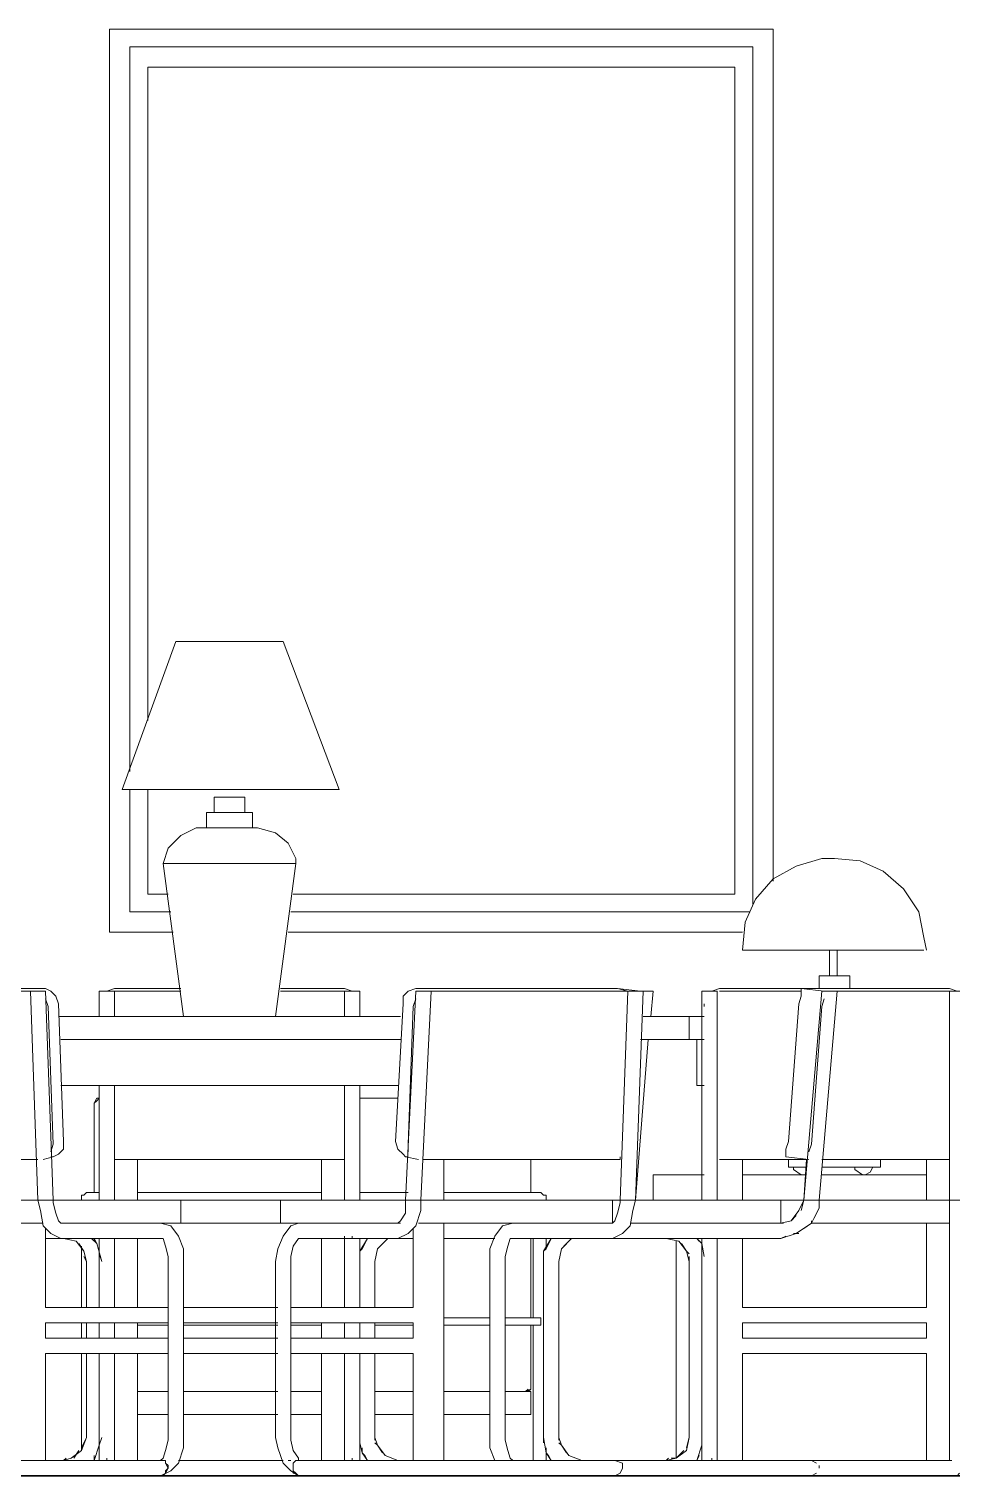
# Model space of a CAD drawing. Header units: millimetres. Extents: x -6983 to 114033, y -5968 to 36007.
# Drawn here: x 83245 to 84775, y 2094 to 4502 of the extents above; entities that cross this region are included whole.
import ezdxf

# ---------------------------------------------------------------- set-up
doc = ezdxf.new("R2010")
doc.units = ezdxf.units.MM
doc.layers.add('PDF _Геометрия', color=7, linetype='Continuous')

msp = doc.modelspace()

# ---------------------------------------------------------------- linework, layer by layer
at = {"layer": 'PDF _Геометрия', "lineweight": 18}
for points in [[(83484.2, 3003.8), (83378.4, 3003.8), (83378.4, 4502.4), (84479.1, 4502.4), (84479.1, 3088.4)], [(84428.3, 3003.8), (83674.7, 3003.8)]]:
    msp.add_lwpolyline(points, dxfattribs=at)
at = {"layer": 'PDF _Геометрия', "lineweight": 9}
for points in [[(84479.1, 3088.4), (84479.1, 4502.4), (83378.4, 4502.4), (83378.4, 3003.8), (83484.2, 3003.8)], [(83412.3, 3270.5), (83412.3, 4472.7), (84445.2, 4472.7), (84445.2, 3050.3)], [(83480, 3037.6), (83412.3, 3037.6), (83412.3, 3240.8)], [(84441, 3037.6), (83679, 3037.6)], [(83674.7, 3003.8), (84428.3, 3003.8)]]:
    msp.add_lwpolyline(points, dxfattribs=at)
for points in [[(83441.9, 4438.9), (84415.6, 4438.9), (83441.9, 4438.9), (83441.9, 3355.1)], [(83683.2, 3067.3), (84415.6, 3067.3), (84415.6, 4438.9), (84415.6, 3067.3)], [(83441.9, 3240.8), (83441.9, 3067.3), (83475.8, 3067.3), (83441.9, 3067.3)]]:
    msp.add_lwpolyline(points, close=True, dxfattribs=at)
at = {"layer": 'PDF _Геометрия', "color": 253, "lineweight": 9, "true_color": 0xababab}
for points in [[(83399.6, 3240.8), (83408, 3240.8), (83425, 3240.8), (83450.4, 3240.8), (83488.5, 3240.8), (83530.8, 3240.8), (83577.4, 3240.8), (83623.9, 3240.8), (83666.3, 3240.8), (83704.4, 3240.8), (83734, 3240.8), (83750.9, 3240.8), (83759.4, 3240.8), (83666.3, 3486.4), (83657.8, 3486.4), (83666.3, 3486.4)], [(83488.5, 3486.4), (83492.7, 3486.4), (83488.5, 3486.4), (83399.6, 3240.8), (83408, 3240.8), (83425, 3240.8), (83450.4, 3240.8), (83488.5, 3240.8), (83530.8, 3240.8), (83577.4, 3240.8), (83623.9, 3240.8), (83666.3, 3240.8)], [(83666.3, 3486.4), (83666.3, 3486.4)], [(83666.3, 3486.4), (83666.3, 3486.4)], [(83615.5, 3202.7), (83611.2, 3202.7), (83598.5, 3202.7), (83577.4, 3202.7), (83594.3, 3202.7), (83602.8, 3202.7), (83602.8, 3228.1), (83594.3, 3228.1), (83577.4, 3228.1), (83564.7, 3228.1), (83556.2, 3228.1), (83552, 3228.1)], [(83602.8, 3228.1), (83594.3, 3228.1), (83577.4, 3228.1), (83568.9, 3228.1), (83564.7, 3228.1), (83568.9, 3228.1), (83577.4, 3228.1), (83585.8, 3228.1), (83590.1, 3228.1), (83585.8, 3228.1), (83577.4, 3228.1), (83564.7, 3228.1), (83556.2, 3228.1), (83552, 3228.1), (83552, 3202.7)], [(83602.8, 3228.1), (83602.8, 3228.1)], [(83602.8, 3228.1), (83602.8, 3228.1)], [(83670.5, 3240.8), (83704.4, 3240.8), (83734, 3240.8), (83750.9, 3240.8), (83759.4, 3240.8)], [(83539.3, 3202.7), (83547.7, 3202.7), (83556.2, 3202.7), (83564.7, 3202.7), (83577.4, 3202.7), (83560.4, 3202.7), (83547.7, 3202.7), (83539.3, 3202.7), (83539.3, 3177.3), (83556.2, 3177.3), (83577.4, 3177.3), (83598.5, 3177.3), (83615.5, 3177.3), (83611.2, 3177.3), (83598.5, 3177.3), (83577.4, 3177.3), (83560.4, 3177.3), (83547.7, 3177.3), (83539.3, 3177.3), (83552, 3177.3)], [(83653.6, 2864.1), (83687.4, 3118.1), (83687.4, 3126.5), (83674.7, 3151.9), (83653.6, 3168.9), (83623.9, 3177.3), (83615.5, 3177.3), (83615.5, 3202.7), (83611.2, 3202.7), (83602.8, 3202.7)], [(83535, 3177.3), (83539.3, 3177.3), (83535, 3177.3), (83522.3, 3177.3), (83496.9, 3164.6), (83475.8, 3143.5), (83467.3, 3118.1), (83501.2, 2864.1), (83505.4, 2864.1)], [(83607, 3177.3), (83619.7, 3177.3), (83623.9, 3177.3)], [(83687.4, 3118.1), (83683.2, 3118.1), (83666.3, 3118.1), (83645.1, 3118.1), (83611.2, 3118.1), (83577.4, 3118.1), (83543.5, 3118.1), (83513.9, 3118.1), (83488.5, 3118.1), (83471.5, 3118.1), (83467.3, 3118.1)], [(84428.3, 2974.1), (84441, 2974.1), (84428.3, 2974.1), (84432.5, 3020.7), (84449.4, 3058.8), (84479.1, 3092.7), (84517.2, 3113.8), (84559.5, 3126.5), (84580.7, 3126.5), (84623, 3122.3), (84661.1, 3105.4), (84695, 3075.7), (84720.4, 3037.6), (84728.8, 2995.3), (84733.1, 2974.1)], [(84584.9, 2974.1), (84618.8, 2974.1), (84656.9, 2974.1), (84690.7, 2974.1), (84711.9, 2974.1), (84724.6, 2974.1), (84711.9, 2974.1), (84690.7, 2974.1), (84656.9, 2974.1), (84618.8, 2974.1), (84580.7, 2974.1), (84538.3, 2974.1), (84500.2, 2974.1), (84466.4, 2974.1), (84445.2, 2974.1), (84432.5, 2974.1), (84445.2, 2974.1), (84466.4, 2974.1), (84500.2, 2974.1), (84538.3, 2974.1), (84572.2, 2974.1)], [(84555.3, 2910.6), (84555.3, 2931.8), (84606.1, 2931.8), (84606.1, 2910.6)], [(84580.7, 2931.8), (84580.7, 2931.8)], [(83251.4, 2906.4), (83247.2, 2906.4), (83255.6, 2906.4), (83259.9, 2906.4), (83264.1, 2906.4), (83268.3, 2906.4), (83272.6, 2906.4), (83268.3, 2906.4), (83264.1, 2906.4), (83255.6, 2906.4), (83251.4, 2906.4), (82921.2, 2906.4)], [(82938.2, 2910.6), (82942.4, 2910.6), (83272.6, 2910.6), (83281, 2906.4), (83289.5, 2897.9), (83293.7, 2885.2), (83302.2, 2656.6), (83302.2, 2643.9), (83293.7, 2635.5), (83285.3, 2631.2), (83268.3, 2627)], [(83247.2, 2906.4), (83259.9, 2559.3), (83264.1, 2559.3), (83268.3, 2559.3), (83264.1, 2559.3)], [(83247.2, 2906.4), (83247.2, 2906.4)], [(83247.2, 2906.4), (83247.2, 2906.4)], [(83247.2, 2906.4), (83247.2, 2906.4)], [(83247.2, 2906.4), (83247.2, 2906.4)], [(83268.3, 2906.4), (83268.3, 2906.4)], [(83463.1, 2521.2), (83298, 2521.2), (83293.7, 2525.4), (83289.5, 2538.1), (83285.3, 2555), (83285.3, 2559.3), (83272.6, 2906.4)], [(83272.6, 2906.4), (83272.6, 2906.4)], [(83281, 2639.7), (83285.3, 2652.4), (83276.8, 2881), (83272.6, 2893.7)], [(83361.5, 2906.4), (83365.7, 2906.4), (83369.9, 2906.4), (83374.2, 2906.4), (83382.6, 2906.4), (83386.9, 2906.4), (83382.6, 2906.4), (83374.2, 2906.4), (83386.9, 2910.6), (83496.9, 2910.6)], [(83374.2, 2906.4), (83369.9, 2906.4), (83365.7, 2906.4), (83361.5, 2906.4), (83361.5, 2864.1)], [(83361.5, 2906.4), (83361.5, 2906.4)], [(83361.5, 2906.4), (83361.5, 2906.4)], [(83496.9, 2906.4), (83386.9, 2906.4), (83386.9, 2864.1)], [(83386.9, 2906.4), (83386.9, 2906.4)], [(83386.9, 2906.4), (83386.9, 2906.4)], [(83386.9, 2906.4), (83386.9, 2906.4)], [(83386.9, 2906.4), (83386.9, 2906.4)], [(83386.9, 2906.4), (83386.9, 2906.4)], [(83662, 2910.6), (83767.9, 2910.6), (83780.6, 2906.4), (83789, 2906.4), (83793.3, 2906.4), (83793.3, 2864.1)], [(83767.9, 2864.1), (83767.9, 2906.4), (83662, 2906.4)], [(83767.9, 2906.4), (83767.9, 2906.4)], [(83767.9, 2906.4), (83767.9, 2906.4)], [(83776.3, 2906.4), (83780.6, 2906.4), (83776.3, 2906.4), (83772.1, 2906.4), (83776.3, 2906.4), (83772.1, 2906.4)], [(83780.6, 2906.4), (83789, 2906.4), (83793.3, 2906.4)], [(83793.3, 2906.4), (83793.3, 2906.4)], [(83793.3, 2906.4), (83793.3, 2906.4)], [(83793.3, 2906.4), (83793.3, 2906.4)], [(83793.3, 2906.4), (83793.3, 2906.4)], [(83869.5, 2631.2), (83865.2, 2635.5), (83856.8, 2643.9), (83852.5, 2656.6), (83865.2, 2885.2), (83865.2, 2897.9), (83873.7, 2906.4), (83886.4, 2910.6), (84216.6, 2910.6), (84220.8, 2910.6)], [(83886.4, 2906.4), (83869.5, 2559.3), (83873.7, 2559.3)], [(83886.4, 2893.7), (83882.2, 2881), (83873.7, 2652.4), (83873.7, 2639.7)], [(83877.9, 2559.3), (83882.2, 2559.3), (83886.4, 2559.3), (83890.6, 2559.3), (83894.9, 2559.3), (83911.8, 2906.4)], [(84233.5, 2559.3), (84229.3, 2559.3), (84233.5, 2559.3), (84237.8, 2559.3), (84242, 2559.3), (84246.2, 2559.3), (84250.5, 2559.3), (84263.2, 2906.4), (84271.6, 2906.4), (84263.2, 2906.4), (84271.6, 2906.4), (84263.2, 2906.4), (84258.9, 2906.4), (84220.8, 2910.6), (84237.8, 2906.4), (83907.6, 2906.4), (83911.8, 2906.4), (83907.6, 2906.4), (83903.3, 2906.4), (83899.1, 2906.4), (83894.9, 2906.4), (83890.6, 2906.4), (83886.4, 2906.4), (83890.6, 2906.4), (83894.9, 2906.4), (83899.1, 2906.4), (83903.3, 2906.4)], [(83886.4, 2906.4), (83886.4, 2906.4)], [(83886.4, 2906.4), (83886.4, 2906.4)], [(83907.6, 2906.4), (83903.3, 2906.4), (83899.1, 2906.4)], [(83911.8, 2906.4), (83911.8, 2906.4)], [(83911.8, 2906.4), (83911.8, 2906.4)], [(84047.3, 2127.5), (84043, 2131.7), (84038.8, 2144.4), (84034.6, 2161.3), (84034.6, 2165.6), (84034.6, 2457.7), (84034.6, 2466.1), (84038.8, 2483.1), (84043, 2495.8), (84047.3, 2495.8), (84212.4, 2495.8), (84229.3, 2504.2), (84242, 2516.9), (84246.2, 2542.3), (84250.5, 2559.3), (84339.4, 2559.3), (84352.1, 2559.3), (84360.5, 2559.3), (84364.8, 2559.3), (84360.5, 2559.3), (84360.5, 2906.4), (84364.8, 2906.4), (84360.5, 2906.4)], [(84237.8, 2906.4), (84242, 2906.4), (84237.8, 2906.4), (84225.1, 2559.3), (84229.3, 2559.3)], [(84237.8, 2906.4), (84237.8, 2906.4)], [(84237.8, 2906.4), (84237.8, 2906.4)], [(84237.8, 2906.4), (84237.8, 2906.4)], [(84246.2, 2906.4), (84242, 2906.4)], [(84242, 2906.4), (84246.2, 2906.4)], [(84250.5, 2906.4), (84246.2, 2906.4)], [(84246.2, 2906.4), (84254.7, 2906.4)], [(84254.7, 2906.4), (84250.5, 2906.4)], [(84254.7, 2906.4), (84254.7, 2906.4)], [(84258.9, 2906.4), (84254.7, 2906.4)], [(84254.7, 2906.4), (84258.9, 2906.4)], [(84263.2, 2906.4), (84254.7, 2906.4)], [(84254.7, 2906.4), (84258.9, 2906.4)], [(84258.9, 2906.4), (84263.2, 2906.4)], [(84258.9, 2906.4), (84263.2, 2906.4)], [(84263.2, 2906.4), (84263.2, 2906.4)], [(84263.2, 2906.4), (84263.2, 2906.4)], [(84263.2, 2906.4), (84263.2, 2906.4)], [(84263.2, 2906.4), (84263.2, 2906.4)], [(84280.1, 2906.4), (84280.1, 2906.4)], [(84364.8, 2906.4), (84364.8, 2906.4)], [(84364.8, 2906.4), (84364.8, 2906.4)], [(84385.9, 2559.3), (84385.9, 2906.4), (84381.7, 2906.4), (84373.2, 2906.4), (84381.7, 2906.4), (84385.9, 2906.4), (84381.7, 2906.4)], [(84377.5, 2906.4), (84390.2, 2910.6), (84771.2, 2910.6), (84783.9, 2906.4), (84788.1, 2906.4), (84792.3, 2906.4), (84796.6, 2906.4), (84792.3, 2906.4), (84788.1, 2906.4), (84783.9, 2906.4), (84775.4, 2906.4), (84771.2, 2906.4), (84775.4, 2906.4), (84783.9, 2906.4)], [(84385.9, 2906.4), (84385.9, 2906.4)], [(84385.9, 2906.4), (84385.9, 2906.4)], [(84385.9, 2906.4), (84385.9, 2906.4)], [(84385.9, 2906.4), (84385.9, 2906.4)], [(84525.6, 2910.6), (84525.6, 2906.4), (84390.2, 2906.4)], [(84517.2, 2533.9), (84508.7, 2525.4), (84491.8, 2521.2), (84508.7, 2525.4), (84521.4, 2542.3), (84529.9, 2559.3), (84559.5, 2906.4), (84563.7, 2906.4), (84568, 2906.4), (84576.4, 2906.4), (84580.7, 2906.4), (84584.9, 2906.4), (84555.3, 2559.3), (84555.3, 2546.6), (84542.6, 2521.2), (84529.9, 2512.7)], [(84572.2, 2906.4), (84576.4, 2906.4), (84572.2, 2906.4), (84576.4, 2906.4), (84580.7, 2906.4), (84584.9, 2906.4), (84555.3, 2559.3), (84771.2, 2559.3), (84771.2, 2906.4), (84563.7, 2906.4), (84525.6, 2910.6), (84525.6, 2906.4), (84525.6, 2897.9), (84521.4, 2885.2), (84504.5, 2656.6)], [(84521.4, 2885.2), (84525.6, 2897.9), (84525.6, 2906.4)], [(84563.7, 2893.7), (84559.5, 2881), (84542.6, 2652.4), (84538.3, 2639.7)], [(84559.5, 2906.4), (84559.5, 2906.4)], [(84559.5, 2906.4), (84563.7, 2906.4), (84568, 2906.4)], [(84584.9, 2906.4), (84584.9, 2906.4)], [(84771.2, 2906.4), (84771.2, 2906.4)], [(84771.2, 2127.5), (84771.2, 2140.2), (84771.2, 2165.6), (84771.2, 2457.7), (84771.2, 2483.1), (84771.2, 2500), (84771.2, 2508.5), (84771.2, 2516.9), (84771.2, 2538.1), (84771.2, 2559.3), (84775.4, 2559.3), (84783.9, 2559.3), (84788.1, 2559.3), (84792.3, 2559.3), (84796.6, 2559.3), (84796.6, 2906.4)], [(84771.2, 2906.4), (84771.2, 2906.4)], [(84771.2, 2906.4), (84771.2, 2906.4)], [(84771.2, 2906.4), (84771.2, 2906.4)], [(84771.2, 2906.4), (84771.2, 2906.4)], [(83361.5, 2885.2), (83361.5, 2881)], [(83793.3, 2881), (83793.3, 2885.2)], [(84364.8, 2885.2), (84364.8, 2881)], [(83488.5, 2864.1), (83437.7, 2864.1), (83344.5, 2864.1), (83293.7, 2864.1), (83344.5, 2864.1), (83437.7, 2864.1), (83530.8, 2864.1), (83628.2, 2864.1), (83721.3, 2864.1)], [(83653.6, 2864.1), (83653.6, 2864.1)], [(84339.4, 2826), (84335.1, 2826), (84318.2, 2826), (84288.6, 2826), (84258.9, 2826), (84288.6, 2826), (84318.2, 2826), (84335.1, 2826), (84339.4, 2826), (84339.4, 2864.1), (84335.1, 2864.1), (84318.2, 2864.1), (84288.6, 2864.1), (84263.2, 2864.1), (84288.6, 2864.1), (84318.2, 2864.1), (84335.1, 2864.1), (84339.4, 2864.1)], [(84364.8, 2749.8), (84352.1, 2749.8), (84352.1, 2826), (84364.8, 2826), (84326.7, 2826), (84271.6, 2826), (84326.7, 2826), (84330.9, 2826)], [(83496.9, 2559.3), (83492.7, 2559.3), (83323.4, 2559.3), (83310.7, 2559.3), (83298, 2559.3), (83285.3, 2559.3), (83340.3, 2559.3), (83353, 2559.3), (83361.5, 2559.3), (83361.5, 2749.8), (83348.8, 2749.8)], [(83386.9, 2749.8), (83386.9, 2559.3), (83767.9, 2559.3), (83767.9, 2749.8)], [(83806, 2749.8), (83793.3, 2749.8), (83793.3, 2559.3)], [(83361.5, 2728.6), (83357.2, 2728.6), (83353, 2720.1), (83353, 2572), (83353, 2720.1), (83357.2, 2724.4)], [(83361.5, 2728.6), (83361.5, 2728.6)], [(83361.5, 2728.6), (83361.5, 2728.6)], [(82929.7, 2631.2), (82933.9, 2627), (83259.9, 2627)], [(83285.3, 2631.2), (83281, 2631.2)], [(83386.9, 2627), (83767.9, 2627)], [(83873.7, 2631.2), (83869.5, 2631.2), (83890.6, 2627)], [(83899.1, 2627), (84225.1, 2627), (84225.1, 2631.2)], [(83933, 2559.3), (83933, 2627), (83933, 2559.3), (84161.6, 2559.3), (84174.3, 2559.3), (84182.7, 2559.3), (84187, 2559.3), (84182.7, 2559.3), (84174.3, 2559.3), (84161.6, 2559.3)], [(84390.2, 2627), (84534.1, 2627), (84529.9, 2559.3), (84390.2, 2559.3)], [(84500.2, 2631.2), (84500.2, 2635.5), (84500.2, 2631.2), (84538.3, 2627)], [(84504.5, 2627), (84504.5, 2614.3), (84534.1, 2614.3), (84529.9, 2614.3), (84517.2, 2614.3), (84512.9, 2614.3), (84517.2, 2614.3)], [(84559.5, 2627), (84771.2, 2627)], [(84656.9, 2627), (84656.9, 2614.3), (84559.5, 2614.3)], [(84364.8, 2601.6), (84330.9, 2601.6), (84309.7, 2601.6), (84292.8, 2601.6), (84284.3, 2601.6), (84280.1, 2601.6), (84280.1, 2559.3)], [(84330.9, 2601.6), (84309.7, 2601.6), (84292.8, 2601.6), (84284.3, 2601.6), (84280.1, 2601.6)], [(84428.3, 2601.6), (84534.1, 2601.6)], [(84525.6, 2601.6), (84529.9, 2601.6)], [(84529.9, 2601.6), (84529.9, 2601.6)], [(84529.9, 2601.6), (84529.9, 2601.6)], [(84529.9, 2601.6), (84529.9, 2601.6)], [(84559.5, 2601.6), (84733.1, 2601.6)], [(84618.8, 2614.3), (84614.5, 2614.3)], [(84614.5, 2614.3), (84618.8, 2614.3)], [(84631.5, 2614.3), (84618.8, 2614.3)], [(84627.2, 2601.6), (84631.5, 2601.6)], [(84639.9, 2614.3), (84631.5, 2614.3)], [(84631.5, 2601.6), (84631.5, 2601.6)], [(84631.5, 2601.6), (84631.5, 2601.6)], [(84631.5, 2601.6), (84631.5, 2601.6)], [(83268.3, 2521.2), (82959.3, 2521.2), (82946.6, 2521.2), (82946.6, 2559.3), (82959.3, 2559.3), (83259.9, 2559.3), (83264.1, 2542.3), (83268.3, 2516.9), (83281, 2504.2), (83298, 2495.8), (83463.1, 2495.8), (83467.3, 2495.8), (83471.5, 2483.1), (83475.8, 2466.1), (83475.8, 2457.7), (83475.8, 2165.6), (83475.8, 2161.3), (83471.5, 2144.4), (83467.3, 2131.7), (83463.1, 2127.5), (83425, 2127.5), (83403.8, 2127.5), (83382.6, 2127.5), (83374.2, 2127.5)], [(83259.9, 2559.3), (83259.9, 2559.3)], [(83276.8, 2559.3), (83281, 2559.3), (83285.3, 2559.3), (83281, 2559.3), (83276.8, 2559.3), (83272.6, 2559.3), (83268.3, 2559.3)], [(83276.8, 2559.3), (83276.8, 2559.3)], [(83281, 2559.3), (83281, 2559.3)], [(83285.3, 2559.3), (83285.3, 2559.3)], [(83285.3, 2559.3), (83285.3, 2559.3)], [(83285.3, 2559.3), (83285.3, 2559.3)], [(83302.2, 2521.2), (83310.7, 2521.2), (83323.4, 2521.2), (83492.7, 2521.2), (83496.9, 2521.2), (83496.9, 2559.3), (83492.7, 2559.3), (83484.2, 2559.3)], [(83361.5, 2572), (83340.3, 2572), (83353, 2572)], [(83340.3, 2572), (83340.3, 2572)], [(83340.3, 2572), (83340.3, 2572)], [(83340.3, 2559.3), (83353, 2559.3), (83361.5, 2559.3)], [(83361.5, 2559.3), (83361.5, 2559.3)], [(83361.5, 2559.3), (83361.5, 2559.3)], [(83386.9, 2559.3), (83386.9, 2559.3)], [(83386.9, 2559.3), (83386.9, 2559.3)], [(83729.8, 2572), (83425, 2572)], [(83674.7, 2559.3), (83662, 2559.3), (83662, 2521.2), (83835.6, 2521.2), (83844.1, 2521.2), (83856.8, 2521.2), (83861, 2521.2)], [(83662, 2559.3), (83662, 2559.3)], [(83662, 2559.3), (83662, 2559.3)], [(83662, 2559.3), (83835.6, 2559.3), (83844.1, 2559.3), (83856.8, 2559.3), (83869.5, 2559.3), (83869.5, 2555), (83869.5, 2538.1), (83861, 2525.4), (83856.8, 2521.2), (83691.7, 2521.2)], [(84017.6, 2127.5), (84009.2, 2148.6), (84009.2, 2165.6), (84009.2, 2457.7), (84009.2, 2478.8), (84017.6, 2500), (84030.3, 2516.9), (84047.3, 2521.2), (84212.4, 2521.2), (84212.4, 2559.3), (84208.1, 2559.3), (84199.7, 2559.3), (83894.9, 2559.3), (83894.9, 2542.3), (83886.4, 2516.9), (83873.7, 2504.2), (83856.8, 2495.8), (83691.7, 2495.8), (83683.2, 2483.1), (83679, 2466.1), (83679, 2457.7), (83679, 2165.6), (83679, 2161.3), (83683.2, 2144.4), (83691.7, 2131.7), (83691.7, 2127.5), (83687.4, 2127.5), (83683.2, 2123.2), (83683.2, 2114.8), (83683.2, 2110.5), (83687.4, 2106.3)], [(83767.9, 2559.3), (83767.9, 2559.3)], [(83767.9, 2559.3), (83767.9, 2559.3)], [(83873.7, 2572), (83793.3, 2572)], [(83793.3, 2559.3), (83793.3, 2559.3)], [(83793.3, 2559.3), (83793.3, 2559.3)], [(83818.7, 2559.3), (83806, 2559.3), (83797.5, 2559.3), (83806, 2559.3), (83818.7, 2559.3), (83873.7, 2559.3), (83877.9, 2559.3), (83873.7, 2559.3), (83869.5, 2559.3)], [(83869.5, 2559.3), (83869.5, 2559.3)], [(83873.7, 2559.3), (83873.7, 2559.3)], [(83873.7, 2559.3), (83873.7, 2559.3)], [(83886.4, 2559.3), (83882.2, 2559.3)], [(83894.9, 2559.3), (83890.6, 2559.3)], [(83894.9, 2559.3), (83894.9, 2559.3)], [(83894.9, 2559.3), (83894.9, 2559.3)], [(84076.9, 2572), (84089.6, 2572), (83933, 2572)], [(83996.5, 2559.3), (84225.1, 2559.3), (84225.1, 2555), (84220.8, 2538.1), (84216.6, 2525.4), (84212.4, 2521.2)], [(84038.8, 2559.3), (84030.3, 2559.3), (84017.6, 2559.3), (84004.9, 2559.3)], [(84089.6, 2572), (84089.6, 2572)], [(84089.6, 2572), (84089.6, 2572)], [(84089.6, 2572), (84089.6, 2572)], [(84123.5, 2559.3), (84110.8, 2559.3), (84102.3, 2559.3), (84098.1, 2559.3), (84102.3, 2559.3), (84110.8, 2559.3), (84123.5, 2559.3), (84225.1, 2559.3)], [(84212.4, 2559.3), (84212.4, 2559.3)], [(84225.1, 2559.3), (84225.1, 2559.3)], [(84225.1, 2559.3), (84225.1, 2559.3)], [(84225.1, 2559.3), (84225.1, 2559.3)], [(84225.1, 2559.3), (84225.1, 2559.3)], [(84225.1, 2559.3), (84225.1, 2559.3)], [(84246.2, 2559.3), (84242, 2559.3)], [(84250.5, 2559.3), (84250.5, 2559.3)], [(84250.5, 2559.3), (84466.4, 2559.3), (84479.1, 2559.3), (84487.5, 2559.3), (84491.8, 2559.3)], [(84339.4, 2559.3), (84352.1, 2559.3), (84360.5, 2559.3)], [(84385.9, 2559.3), (84385.9, 2559.3)], [(84385.9, 2559.3), (84385.9, 2559.3)], [(84496, 2521.2), (84491.8, 2521.2), (84491.8, 2559.3), (84487.5, 2559.3), (84479.1, 2559.3), (84466.4, 2559.3)], [(84546.8, 2529.6), (84555.3, 2546.6), (84555.3, 2559.3), (84551, 2559.3), (84546.8, 2559.3), (84542.6, 2559.3), (84538.3, 2559.3), (84534.1, 2559.3), (84529.9, 2559.3), (84525.6, 2542.3)], [(84529.9, 2559.3), (84529.9, 2559.3)], [(84534.1, 2559.3), (84534.1, 2559.3)], [(84555.3, 2559.3), (84555.3, 2559.3)], [(84555.3, 2559.3), (84555.3, 2559.3)], [(84792.3, 2559.3), (84788.1, 2559.3), (84783.9, 2559.3), (84779.6, 2559.3), (84775.4, 2559.3), (84771.2, 2559.3)], [(84771.2, 2559.3), (84771.2, 2559.3)], [(84771.2, 2559.3), (84771.2, 2559.3)], [(84771.2, 2559.3), (84771.2, 2559.3)], [(84216.6, 2102.1), (84212.4, 2102.1), (84191.2, 2102.1), (83928.7, 2102.1), (83924.5, 2102.1), (83899.1, 2102.1), (83877.9, 2102.1), (83861, 2102.1), (83695.9, 2102.1), (83691.7, 2102.1), (83679, 2110.5), (83666.3, 2123.2), (83657.8, 2148.6), (83653.6, 2165.6), (83653.6, 2457.7), (83657.8, 2478.8), (83666.3, 2500), (83679, 2516.9), (83691.7, 2521.2), (83463.1, 2521.2), (83480, 2516.9), (83492.7, 2500), (83501.2, 2478.8), (83501.2, 2457.7), (83501.2, 2165.6), (83501.2, 2148.6), (83492.7, 2123.2), (83480, 2110.5), (83463.1, 2102.1), (83298, 2102.1), (83276.8, 2102.1), (83251.4, 2102.1), (83230.2, 2102.1)], [(83484.2, 2521.2), (83492.7, 2521.2), (83496.9, 2521.2)], [(83662, 2521.2), (83662, 2521.2)], [(83662, 2521.2), (83662, 2521.2)], [(83662, 2521.2), (83674.7, 2521.2)], [(84208.1, 2521.2), (84199.7, 2521.2), (83890.6, 2521.2)], [(83933, 2305.3), (83933, 2127.5), (83933, 2521.2), (83933, 2381.5)], [(84004.9, 2521.2), (84017.6, 2521.2), (84030.3, 2521.2), (84038.8, 2521.2)], [(84771.2, 2521.2), (84542.6, 2521.2), (84517.2, 2504.2), (84491.8, 2495.8), (84161.6, 2495.8), (84157.3, 2495.8), (84301.3, 2495.8), (84322.4, 2491.5), (84335.1, 2474.6), (84339.4, 2470.4)], [(84542.6, 2521.2), (84542.6, 2525.4)], [(84771.2, 2508.5), (84771.2, 2508.5)], [(84771.2, 2508.5), (84771.2, 2508.5)], [(83327.6, 2487.3), (83336.1, 2474.6), (83323.4, 2491.5)], [(83357.2, 2487.3), (83348.8, 2495.8)], [(83353, 2495.8), (83353, 2491.5), (83353, 2495.8), (83353, 2491.5), (83353, 2495.8), (83357.2, 2487.3), (83365.7, 2457.7), (83361.5, 2470.4)], [(83353, 2495.8), (83353, 2495.8)], [(83353, 2495.8), (83353, 2495.8)], [(83361.5, 2495.8), (83361.5, 2483.1), (83361.5, 2457.7), (83361.5, 2381.5)], [(83374.2, 2495.8), (83374.2, 2495.8)], [(83374.2, 2495.8), (83374.2, 2495.8)], [(83386.9, 2381.5), (83386.9, 2457.7), (83386.9, 2461.9), (83386.9, 2487.3), (83386.9, 2495.8)], [(83691.7, 2495.8), (83691.7, 2495.8)], [(83767.9, 2500), (83767.9, 2483.1), (83767.9, 2457.7), (83767.9, 2381.5)], [(83793.3, 2381.5), (83793.3, 2457.7), (83793.3, 2461.9), (83793.3, 2487.3), (83793.3, 2495.8)], [(83822.9, 2478.8), (83818.7, 2457.7), (83818.7, 2381.5), (83818.7, 2457.7), (83822.9, 2478.8), (83839.8, 2495.8), (83856.8, 2495.8), (83882.2, 2495.8), (83856.8, 2495.8), (83848.3, 2495.8)], [(83827.1, 2483.1), (83839.8, 2495.8), (83844.1, 2495.8)], [(84081.1, 2364.5), (84081.1, 2495.8), (84081.1, 2364.5), (84076.9, 2364.5)], [(84102.3, 2148.6), (84102.3, 2140.2), (84106.5, 2135.9), (84110.8, 2127.5), (84102.3, 2140.2), (84098.1, 2165.6), (84098.1, 2457.7), (84098.1, 2474.6), (84110.8, 2495.8), (84102.3, 2478.8), (84098.1, 2474.6), (84098.1, 2457.7), (84098.1, 2165.6), (84098.1, 2157.1)], [(84140.4, 2135.9), (84161.6, 2127.5), (84140.4, 2135.9), (84127.7, 2152.9), (84123.5, 2165.6), (84123.5, 2457.7), (84127.7, 2478.8), (84144.6, 2495.8), (84161.6, 2495.8), (84491.8, 2495.8), (84500.2, 2500)], [(84131.9, 2483.1), (84144.6, 2495.8), (84148.9, 2495.8)], [(84157.3, 2495.8), (84301.3, 2495.8), (84322.4, 2491.5)], [(84326.7, 2487.3), (84335.1, 2474.6), (84339.4, 2457.7), (84339.4, 2165.6), (84335.1, 2144.4), (84318.2, 2131.7), (84309.7, 2131.7)], [(84364.8, 2466.1), (84360.5, 2487.3), (84352.1, 2495.8), (84356.3, 2491.5)], [(84360.5, 2127.5), (84360.5, 2140.2), (84360.5, 2165.6), (84360.5, 2457.7), (84360.5, 2483.1), (84360.5, 2495.8)], [(84377.5, 2495.8), (84377.5, 2495.8)], [(84377.5, 2495.8), (84377.5, 2495.8)], [(84385.9, 2495.8), (84385.9, 2487.3), (84385.9, 2461.9), (84385.9, 2457.7), (84385.9, 2165.6), (84385.9, 2144.4), (84385.9, 2127.5)], [(84512.9, 2504.2), (84517.2, 2504.2), (84521.4, 2504.2)], [(83336.1, 2466.1), (83340.3, 2457.7), (83340.3, 2381.5), (83340.3, 2457.7), (83336.1, 2474.6)], [(84123.5, 2161.3), (84123.5, 2165.6), (84123.5, 2457.7), (84127.7, 2478.8)], [(84339.4, 2466.1), (84339.4, 2457.7), (84339.4, 2165.6), (84335.1, 2148.6)], [(84360.5, 2470.4), (84360.5, 2474.6)], [(83475.8, 2381.5), (83272.6, 2381.5)], [(83272.6, 2381.5), (83475.8, 2381.5)], [(84009.2, 2364.5), (83933, 2364.5)], [(84034.6, 2351.8), (84089.6, 2351.8), (84085.4, 2351.8), (84089.6, 2351.8), (84093.8, 2351.8), (84093.8, 2356.1), (84093.8, 2360.3), (84093.8, 2364.5), (84089.6, 2364.5), (84085.4, 2364.5), (84089.6, 2364.5), (84034.6, 2364.5)], [(84089.6, 2364.5), (84089.6, 2364.5)], [(84089.6, 2364.5), (84089.6, 2364.5)], [(83361.5, 2356.1), (83361.5, 2330.7)], [(83386.9, 2330.7), (83386.9, 2356.1)], [(83425, 2351.8), (83475.8, 2351.8)], [(83501.2, 2351.8), (83657.8, 2351.8)], [(83679, 2351.8), (83729.8, 2351.8)], [(83767.9, 2356.1), (83767.9, 2330.7)], [(83793.3, 2330.7), (83793.3, 2356.1)], [(83818.7, 2351.8), (83882.2, 2351.8)], [(83933, 2356.1), (83933, 2330.7)], [(83933, 2351.8), (84009.2, 2351.8)], [(84076.9, 2254.5), (84076.9, 2351.8), (84076.9, 2250.2), (84076.9, 2351.8), (84076.9, 2254.5), (84076.9, 2246), (84072.7, 2241.8), (84076.9, 2246), (84076.9, 2250.2), (84076.9, 2246), (84068.4, 2241.8), (84034.6, 2241.8), (84076.9, 2241.8), (84076.9, 2203.7), (84034.6, 2203.7)], [(84076.9, 2351.8), (84081.1, 2351.8), (84081.1, 2127.5), (84081.1, 2351.8)], [(84089.6, 2351.8), (84089.6, 2351.8)], [(84089.6, 2351.8), (84089.6, 2351.8)], [(84093.8, 2356.1), (84093.8, 2356.1)], [(83475.8, 2330.7), (83272.6, 2330.7)], [(83272.6, 2330.7), (83475.8, 2330.7)], [(83361.5, 2127.5), (83361.5, 2140.2), (83361.5, 2165.6), (83361.5, 2305.3)], [(83386.9, 2305.3), (83386.9, 2165.6), (83386.9, 2144.4), (83386.9, 2127.5)], [(83767.9, 2127.5), (83767.9, 2140.2), (83767.9, 2165.6), (83767.9, 2305.3)], [(83793.3, 2305.3), (83793.3, 2165.6), (83793.3, 2144.4), (83793.3, 2127.5)], [(83835.6, 2135.9), (83856.8, 2127.5), (83835.6, 2135.9), (83822.9, 2152.9), (83818.7, 2165.6), (83818.7, 2305.3), (83818.7, 2165.6), (83818.7, 2161.3)], [(84068.4, 2241.8), (84072.7, 2246)], [(84076.9, 2246), (84076.9, 2246)], [(84076.9, 2246), (84076.9, 2246)], [(83475.8, 2203.7), (83425, 2203.7)], [(83657.8, 2203.7), (83501.2, 2203.7)], [(83729.8, 2203.7), (83679, 2203.7)], [(83882.2, 2203.7), (83818.7, 2203.7)], [(84009.2, 2203.7), (83933, 2203.7)], [(83306.4, 2131.7), (83302.2, 2127.5), (83314.9, 2131.7), (83331.8, 2144.4), (83340.3, 2165.6), (83331.8, 2148.6)], [(83327.6, 2144.4), (83319.1, 2131.7)], [(83361.5, 2148.6), (83361.5, 2152.9), (83353, 2127.5), (83353, 2135.9)], [(83361.5, 2165.6), (83361.5, 2165.6)], [(83767.9, 2165.6), (83767.9, 2165.6)], [(83793.3, 2157.1), (83797.5, 2140.2), (83806, 2127.5), (83801.7, 2135.9), (83797.5, 2140.2), (83797.5, 2148.6)], [(83831.4, 2140.2), (83822.9, 2152.9), (83818.7, 2157.1)], [(84136.2, 2140.2), (84127.7, 2152.9), (84123.5, 2157.1)], [(84330.9, 2144.4), (84318.2, 2131.7), (84301.3, 2127.5), (84305.5, 2131.7)], [(84356.3, 2135.9), (84352.1, 2127.5), (84360.5, 2152.9), (84360.5, 2144.4)], [(84360.5, 2165.6), (84360.5, 2165.6)], [(84771.2, 2165.6), (84771.2, 2165.6)], [(83230.2, 2127.5), (83255.6, 2127.5), (83281, 2127.5), (83298, 2127.5), (83463.1, 2127.5), (83467.3, 2127.5), (83471.5, 2127.5), (83471.5, 2123.2), (83475.8, 2119), (83475.8, 2114.8), (83471.5, 2106.3), (83467.3, 2102.1), (83463.1, 2102.1)], [(83302.2, 2127.5), (83302.2, 2127.5)], [(83302.2, 2127.5), (83302.2, 2127.5)], [(83302.2, 2127.5), (83302.2, 2127.5)], [(83302.2, 2127.5), (83302.2, 2127.5)], [(83374.2, 2127.5), (83374.2, 2127.5)], [(83463.1, 2127.5), (83463.1, 2127.5)], [(83471.5, 2123.2), (83475.8, 2114.8), (83471.5, 2110.5), (83471.5, 2106.3)], [(83666.3, 2127.5), (83492.7, 2127.5)], [(83679, 2127.5), (83674.7, 2127.5)], [(83780.6, 2127.5), (83776.3, 2127.5), (83759.4, 2127.5), (83734, 2127.5), (83729.8, 2127.5), (83691.7, 2127.5), (83687.4, 2127.5), (83683.2, 2123.2), (83683.2, 2119), (83683.2, 2114.8), (83683.2, 2106.3), (83687.4, 2106.3), (83691.7, 2102.1)], [(83691.7, 2127.5), (83695.9, 2127.5)], [(83861, 2127.5), (83695.9, 2127.5)], [(83695.9, 2127.5), (83695.9, 2127.5)], [(83877.9, 2127.5), (83861, 2127.5)], [(83861, 2127.5), (83861, 2127.5)], [(83903.3, 2127.5), (83877.9, 2127.5)], [(83928.7, 2127.5), (83903.3, 2127.5)], [(84191.2, 2127.5), (83928.7, 2127.5)], [(83941.4, 2127.5), (83933, 2127.5), (84017.6, 2127.5), (83933, 2127.5), (83945.7, 2127.5), (83971.1, 2127.5), (84017.6, 2127.5), (83971.1, 2127.5), (83966.8, 2127.5), (83958.4, 2127.5)], [(84199.7, 2127.5), (84157.3, 2127.5), (84199.7, 2127.5), (84187, 2127.5), (84157.3, 2127.5), (84187, 2127.5), (84191.2, 2127.5), (84203.9, 2127.5), (84047.3, 2127.5), (84043, 2127.5)], [(84110.8, 2127.5), (84047.3, 2127.5)], [(84110.8, 2127.5), (84047.3, 2127.5)], [(84047.3, 2127.5), (84047.3, 2127.5)], [(84195.4, 2127.5), (84191.2, 2127.5)], [(84212.4, 2127.5), (84195.4, 2127.5)], [(84212.4, 2127.5), (84212.4, 2127.5)], [(84212.4, 2127.5), (84491.8, 2127.5), (84212.4, 2127.5), (84216.6, 2127.5), (84229.3, 2123.2), (84229.3, 2114.8), (84225.1, 2106.3), (84216.6, 2102.1), (84212.4, 2102.1), (84491.8, 2102.1), (84212.4, 2102.1)], [(84216.6, 2127.5), (84212.4, 2127.5)], [(84216.6, 2127.5), (84216.6, 2127.5)], [(84237.8, 2127.5), (84237.8, 2127.5)], [(84542.6, 2127.5), (84538.3, 2127.5), (84517.2, 2127.5), (84496, 2127.5), (84491.8, 2127.5), (84504.5, 2127.5), (84428.3, 2127.5), (84402.9, 2127.5), (84381.7, 2127.5), (84377.5, 2127.5)], [(84377.5, 2127.5), (84377.5, 2127.5)], [(84775.4, 2127.5), (84758.5, 2127.5), (84733.1, 2127.5), (84517.2, 2127.5), (84534.1, 2127.5), (84542.6, 2127.5), (84551, 2123.2)], [(84542.6, 2127.5), (84542.6, 2127.5)], [(84733.1, 2127.5), (84733.1, 2127.5)], [(83272.6, 2102.1), (83255.6, 2102.1)], [(83302.2, 2102.1), (83302.2, 2102.1)], [(83302.2, 2102.1), (83302.2, 2102.1)], [(83302.2, 2102.1), (83302.2, 2102.1)], [(83302.2, 2102.1), (83302.2, 2102.1)], [(83353, 2102.1), (83348.8, 2102.1), (83344.5, 2102.1), (83340.3, 2102.1), (83336.1, 2102.1), (83331.8, 2102.1)], [(83331.8, 2102.1), (83331.8, 2102.1)], [(83746.7, 2102.1), (83729.8, 2102.1), (83425, 2102.1), (83374.2, 2102.1), (83382.6, 2102.1), (83399.6, 2102.1), (83425, 2102.1)], [(83425, 2102.1), (83425, 2102.1)], [(83463.1, 2102.1), (83463.1, 2102.1)], [(83695.9, 2102.1), (83695.9, 2102.1)], [(83755.2, 2102.1), (83772.1, 2102.1), (83780.6, 2102.1), (83755.2, 2102.1), (83729.8, 2102.1)], [(83856.8, 2102.1), (83856.8, 2102.1)], [(83856.8, 2102.1), (83856.8, 2102.1)], [(83856.8, 2102.1), (83856.8, 2102.1)], [(83856.8, 2102.1), (83856.8, 2102.1)], [(83933, 2102.1), (83882.2, 2102.1)], [(83945.7, 2102.1), (83933, 2102.1), (84187, 2102.1), (84191.2, 2102.1), (84199.7, 2102.1), (83971.1, 2102.1), (83958.4, 2102.1)], [(84199.7, 2102.1), (83971.1, 2102.1), (83966.8, 2102.1), (83941.4, 2102.1), (83933, 2102.1), (84187, 2102.1), (84203.9, 2102.1), (84047.3, 2102.1), (84043, 2102.1)], [(84047.3, 2102.1), (84047.3, 2102.1)], [(84102.3, 2102.1), (84098.1, 2102.1), (84089.6, 2102.1), (84085.4, 2102.1), (84081.1, 2102.1)], [(84081.1, 2102.1), (84081.1, 2102.1)], [(84098.1, 2102.1), (84098.1, 2102.1)], [(84161.6, 2102.1), (84161.6, 2102.1)], [(84161.6, 2102.1), (84161.6, 2102.1)], [(84161.6, 2102.1), (84161.6, 2102.1)], [(84161.6, 2102.1), (84161.6, 2102.1)], [(84301.3, 2102.1), (84301.3, 2102.1)], [(84301.3, 2102.1), (84301.3, 2102.1)], [(84301.3, 2102.1), (84301.3, 2102.1)], [(84301.3, 2102.1), (84301.3, 2102.1)], [(84411.3, 2102.1), (84428.3, 2102.1), (84424, 2102.1), (84398.6, 2102.1), (84377.5, 2102.1), (84364.8, 2102.1), (84347.8, 2102.1), (84330.9, 2102.1), (84322.4, 2102.1), (84318.2, 2102.1)], [(84377.5, 2102.1), (84381.7, 2102.1), (84398.6, 2102.1)], [(84428.3, 2102.1), (84504.5, 2102.1), (84496, 2102.1), (84491.8, 2102.1), (84517.2, 2102.1), (84534.1, 2102.1), (84542.6, 2102.1)], [(84809.3, 2102.1), (84792.3, 2102.1), (84783.9, 2102.1), (84733.1, 2102.1), (84517.2, 2102.1), (84538.3, 2102.1), (84542.6, 2102.1), (84551, 2106.3)], [(84555.3, 2119), (84555.3, 2114.8)], [(84555.3, 2114.8), (84555.3, 2114.8)], [(84733.1, 2102.1), (84754.2, 2102.1), (84775.4, 2102.1), (84783.9, 2102.1), (84788.1, 2106.3)]]:
    msp.add_lwpolyline(points, dxfattribs=at)
for points in [[(83577.4, 3486.4), (83547.7, 3486.4), (83522.3, 3486.4), (83501.2, 3486.4), (83492.7, 3486.4), (83501.2, 3486.4), (83522.3, 3486.4), (83547.7, 3486.4)], [(83577.4, 3486.4), (83552, 3486.4), (83526.6, 3486.4), (83509.6, 3486.4), (83505.4, 3486.4), (83509.6, 3486.4), (83526.6, 3486.4), (83552, 3486.4)], [(83577.4, 3486.4), (83607, 3486.4)], [(83577.4, 3486.4), (83611.2, 3486.4), (83636.6, 3486.4), (83657.8, 3486.4), (83636.6, 3486.4), (83611.2, 3486.4)], [(83611.2, 3486.4), (83632.4, 3486.4), (83649.3, 3486.4), (83653.6, 3486.4), (83649.3, 3486.4), (83632.4, 3486.4)], [(83577.4, 3240.8), (83535, 3240.8), (83496.9, 3240.8), (83463.1, 3240.8), (83437.7, 3240.8), (83420.7, 3240.8), (83412.3, 3240.8), (83420.7, 3240.8), (83437.7, 3240.8), (83463.1, 3240.8), (83496.9, 3240.8), (83535, 3240.8)], [(83577.4, 3240.8), (83619.7, 3240.8), (83662, 3240.8), (83695.9, 3240.8), (83721.3, 3240.8), (83738.2, 3240.8), (83742.5, 3240.8), (83738.2, 3240.8), (83721.3, 3240.8), (83695.9, 3240.8), (83662, 3240.8), (83619.7, 3240.8)], [(84534.1, 2974.1), (84496, 2974.1), (84462.1, 2974.1), (84441, 2974.1), (84462.1, 2974.1), (84496, 2974.1)], [(84534.1, 2974.1), (84572.2, 2974.1), (84572.2, 2931.8), (84576.4, 2931.8), (84580.7, 2931.8), (84584.9, 2931.8), (84584.9, 2974.1), (84623, 2974.1), (84580.7, 2974.1)], [(84623, 2974.1), (84661.1, 2974.1), (84695, 2974.1), (84716.1, 2974.1), (84728.8, 2974.1), (84716.1, 2974.1), (84695, 2974.1), (84661.1, 2974.1)], [(83772.1, 2906.4), (83767.9, 2906.4)], [(84258.9, 2906.4), (84254.7, 2906.4)], [(84258.9, 2906.4), (84263.2, 2906.4)], [(84280.1, 2906.4), (84275.9, 2864.1), (84280.1, 2906.4), (84275.9, 2906.4), (84271.6, 2906.4), (84275.9, 2906.4)], [(84280.1, 2906.4), (84275.9, 2906.4), (84271.6, 2906.4), (84275.9, 2906.4)], [(84373.2, 2906.4), (84369, 2906.4), (84364.8, 2906.4), (84369, 2906.4)], [(84559.5, 2906.4), (84563.7, 2906.4), (84568, 2906.4), (84563.7, 2906.4)], [(84584.9, 2906.4), (84580.7, 2906.4), (84576.4, 2906.4), (84580.7, 2906.4)], [(83361.5, 2864.1), (83327.6, 2864.1), (83293.7, 2864.1), (83327.6, 2864.1)], [(83721.3, 2864.1), (83814.4, 2864.1), (83861, 2864.1), (83814.4, 2864.1)], [(83861, 2864.1), (83827.1, 2864.1), (83793.3, 2864.1), (83827.1, 2864.1)], [(84275.9, 2864.1), (84326.7, 2864.1), (84364.8, 2864.1), (84326.7, 2864.1)], [(83298, 2826), (83861, 2826), (83814.4, 2826), (83721.3, 2826), (83628.2, 2826), (83530.8, 2826), (83437.7, 2826), (83344.5, 2826)], [(84271.6, 2826), (84250.5, 2559.3)], [(83298, 2749.8), (83856.8, 2749.8)], [(83353, 2720.1), (83357.2, 2724.4), (83361.5, 2728.6), (83357.2, 2728.6), (83353, 2720.1), (83353, 2572)], [(83793.3, 2728.6), (83856.8, 2728.6)], [(84504.5, 2656.6), (84500.2, 2643.9), (84500.2, 2635.5), (84500.2, 2643.9)], [(83425, 2559.3), (83425, 2627)], [(83729.8, 2559.3), (83729.8, 2627)], [(84076.9, 2627), (84076.9, 2572)], [(84428.3, 2627), (84428.3, 2559.3)], [(84733.1, 2627), (84733.1, 2559.3)], [(84512.9, 2614.3), (84512.9, 2610.1), (84525.6, 2601.6), (84512.9, 2610.1), (84512.9, 2614.3), (84517.2, 2614.3)], [(84525.6, 2601.6), (84529.9, 2601.6)], [(84614.5, 2614.3), (84614.5, 2610.1), (84627.2, 2601.6), (84614.5, 2610.1), (84614.5, 2614.3), (84618.8, 2614.3)], [(84627.2, 2601.6), (84631.5, 2601.6)], [(84631.5, 2601.6), (84639.9, 2605.8), (84644.2, 2614.3), (84639.9, 2614.3), (84644.2, 2614.3), (84639.9, 2605.8)], [(84639.9, 2614.3), (84644.2, 2614.3)], [(83331.8, 2559.3), (83331.8, 2567.7), (83336.1, 2567.7), (83340.3, 2572), (83344.5, 2572), (83340.3, 2572), (83336.1, 2567.7), (83331.8, 2567.7)], [(83996.5, 2559.3), (83983.8, 2559.3), (83975.3, 2559.3), (83971.1, 2559.3), (83975.3, 2559.3), (83983.8, 2559.3)], [(84102.3, 2559.3), (84102.3, 2567.7), (84098.1, 2567.7), (84093.8, 2572), (84089.6, 2572), (84093.8, 2572), (84098.1, 2567.7), (84102.3, 2567.7)], [(84529.9, 2559.3), (84534.1, 2559.3), (84538.3, 2559.3), (84534.1, 2559.3), (84538.3, 2559.3), (84534.1, 2559.3)], [(84551, 2559.3), (84555.3, 2559.3)], [(83272.6, 2381.5), (83272.6, 2512.7)], [(83856.8, 2521.2), (83861, 2521.2)], [(83882.2, 2381.5), (83882.2, 2512.7)], [(83933, 2521.2), (84047.3, 2521.2)], [(84242, 2521.2), (84491.8, 2521.2), (84487.5, 2521.2), (84479.1, 2521.2), (84466.4, 2521.2)], [(84733.1, 2521.2), (84733.1, 2381.5)], [(83302.2, 2495.8), (83272.6, 2495.8), (83302.2, 2495.8), (83323.4, 2491.5)], [(83331.8, 2381.5), (83331.8, 2483.1)], [(83425, 2381.5), (83425, 2495.8)], [(83729.8, 2381.5), (83729.8, 2495.8)], [(83780.6, 2495.8), (83780.6, 2500)], [(83793.3, 2470.4), (83793.3, 2474.6), (83797.5, 2478.8), (83806, 2495.8), (83793.3, 2474.6)], [(84017.6, 2495.8), (83933, 2495.8)], [(84017.6, 2495.8), (83971.1, 2495.8)], [(84110.8, 2495.8), (84047.3, 2495.8)], [(84110.8, 2495.8), (84047.3, 2495.8)], [(84076.9, 2466.1), (84076.9, 2364.5), (84076.9, 2495.8), (84076.9, 2364.5)], [(84102.3, 2495.8), (84102.3, 2483.1)], [(84187, 2495.8), (84157.3, 2495.8)], [(84318.2, 2131.7), (84318.2, 2491.5)], [(84428.3, 2495.8), (84428.3, 2381.5)], [(83475.8, 2381.5), (83425, 2381.5)], [(83657.8, 2381.5), (83501.2, 2381.5)], [(83657.8, 2381.5), (83501.2, 2381.5)], [(83729.8, 2381.5), (83679, 2381.5)], [(83882.2, 2381.5), (83679, 2381.5)], [(84733.1, 2381.5), (84428.3, 2381.5)], [(83272.6, 2330.7), (83272.6, 2356.1)], [(83475.8, 2356.1), (83272.6, 2356.1)], [(83331.8, 2330.7), (83331.8, 2356.1)], [(83340.3, 2356.1), (83336.1, 2356.1)], [(83340.3, 2330.7), (83340.3, 2356.1)], [(83425, 2330.7), (83425, 2356.1)], [(83475.8, 2356.1), (83425, 2356.1)], [(83657.8, 2356.1), (83501.2, 2356.1)], [(83657.8, 2356.1), (83501.2, 2356.1)], [(83729.8, 2356.1), (83679, 2356.1)], [(83882.2, 2356.1), (83679, 2356.1)], [(83729.8, 2330.7), (83729.8, 2356.1)], [(83818.7, 2356.1), (83818.7, 2330.7)], [(83882.2, 2330.7), (83882.2, 2356.1)], [(84428.3, 2356.1), (84428.3, 2330.7)], [(84733.1, 2356.1), (84428.3, 2356.1)], [(84733.1, 2356.1), (84733.1, 2330.7)], [(83475.8, 2330.7), (83425, 2330.7)], [(83657.8, 2330.7), (83501.2, 2330.7)], [(83657.8, 2330.7), (83501.2, 2330.7)], [(83729.8, 2330.7), (83679, 2330.7)], [(83882.2, 2330.7), (83679, 2330.7)], [(84733.1, 2330.7), (84428.3, 2330.7)], [(83272.6, 2127.5), (83272.6, 2305.3)], [(83475.8, 2305.3), (83272.6, 2305.3)], [(83331.8, 2144.4), (83331.8, 2305.3)], [(83340.3, 2165.6), (83340.3, 2305.3)], [(83425, 2127.5), (83425, 2305.3)], [(83475.8, 2305.3), (83425, 2305.3)], [(83657.8, 2305.3), (83501.2, 2305.3)], [(83657.8, 2305.3), (83501.2, 2305.3)], [(83729.8, 2305.3), (83679, 2305.3)], [(83882.2, 2305.3), (83679, 2305.3)], [(83729.8, 2127.5), (83729.8, 2305.3)], [(83882.2, 2127.5), (83882.2, 2305.3)], [(84428.3, 2305.3), (84428.3, 2127.5)], [(84733.1, 2305.3), (84428.3, 2305.3)], [(84733.1, 2305.3), (84733.1, 2127.5)], [(83475.8, 2241.8), (83425, 2241.8)], [(83657.8, 2241.8), (83501.2, 2241.8)], [(83729.8, 2241.8), (83679, 2241.8)], [(83882.2, 2241.8), (83818.7, 2241.8)], [(84009.2, 2241.8), (83933, 2241.8)], [(83365.7, 2165.6), (83361.5, 2152.9)], [(84102.3, 2144.4), (84102.3, 2127.5)], [(83272.6, 2127.5), (83302.2, 2127.5)], [(83353, 2131.7), (83353, 2127.5)], [(83374.2, 2131.7), (83374.2, 2127.5)], [(83780.6, 2127.5), (83780.6, 2131.7)], [(83856.8, 2127.5), (83869.5, 2127.5)], [(83877.9, 2127.5), (83882.2, 2127.5)], [(84047.3, 2127.5), (84110.8, 2127.5)], [(84161.6, 2127.5), (84203.9, 2127.5)], [(84212.4, 2127.5), (84229.3, 2127.5), (84237.8, 2127.5), (84229.3, 2127.5)], [(84212.4, 2127.5), (84301.3, 2127.5)], [(84377.5, 2131.7), (84377.5, 2127.5)], [(83302.2, 2102.1), (83272.6, 2102.1)], [(83856.8, 2102.1), (83852.5, 2102.1)], [(83869.5, 2102.1), (83856.8, 2102.1)], [(83882.2, 2102.1), (83877.9, 2102.1)], [(84161.6, 2102.1), (84157.3, 2102.1)], [(84203.9, 2102.1), (84161.6, 2102.1)], [(84237.8, 2102.1), (84229.3, 2102.1), (84212.4, 2102.1), (84229.3, 2102.1)], [(84301.3, 2102.1), (84212.4, 2102.1)]]:
    msp.add_lwpolyline(points, close=True, dxfattribs=at)
at = {"layer": 'PDF _Геометрия', "lineweight": 30}
msp.add_lwpolyline([(85880.3, 2034.3), (85880.3, 2102.1), (76880.3, 2102.1)], dxfattribs=at)

doc.saveas('drawing.dxf')
